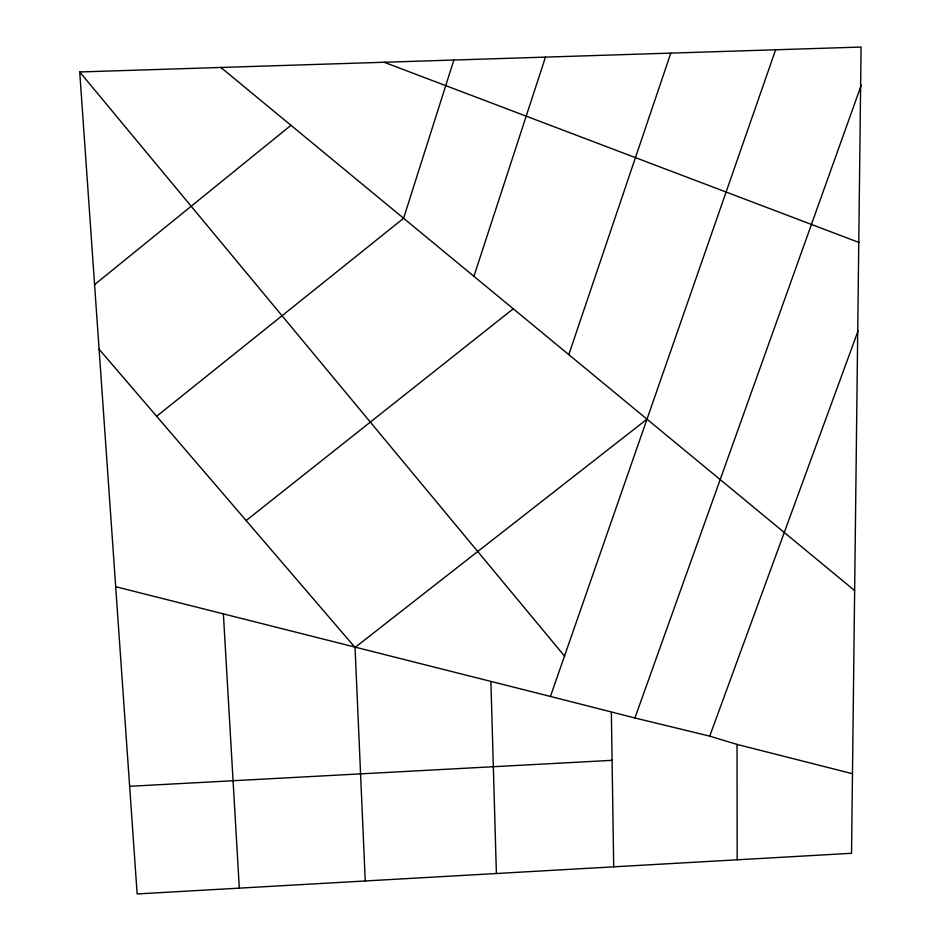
<?xml version="1.0" encoding="UTF-8"?>
<svg xmlns="http://www.w3.org/2000/svg" width="941" height="941" viewBox="0 0 941 941"><rect width="100%" height="100%" fill="white"/><g stroke="black" fill="none" stroke-linecap="round" stroke-linejoin="round"><path stroke-width="1.41" d="M453.856 60.095L403.595 218.277L156.641 416.275M473.923 276.325L545.439 57.201M568.799 354.639L670.757 53.249M775.584 49.932L550.438 696.434L115.684 586.69M861.274 85.102L634.916 717.983L550.438 696.434M634.916 717.983L709.726 736.144L858.051 330.903M94.582 284.605L290.969 125.306M246.142 520.549L513.257 308.789M646.996 419.168L355.051 647.455L365.249 880.976M129.611 786.3L612.085 760.328M79.726 71.963L861.086 47.05L851.534 853.299L137.151 893.95L79.726 71.963L564.765 656.371M709.726 736.144L737.038 744.413L852.475 773.714M384.175 62.259L859.133 242.531M220.876 67.458L854.64 590.572M99.087 349.217L355.051 647.455M223.382 614.026L239.308 888.139M490.908 681.943L496.389 873.507M611.356 712.513L613.708 866.837M737.038 744.413L737.168 859.803"/></g></svg>
